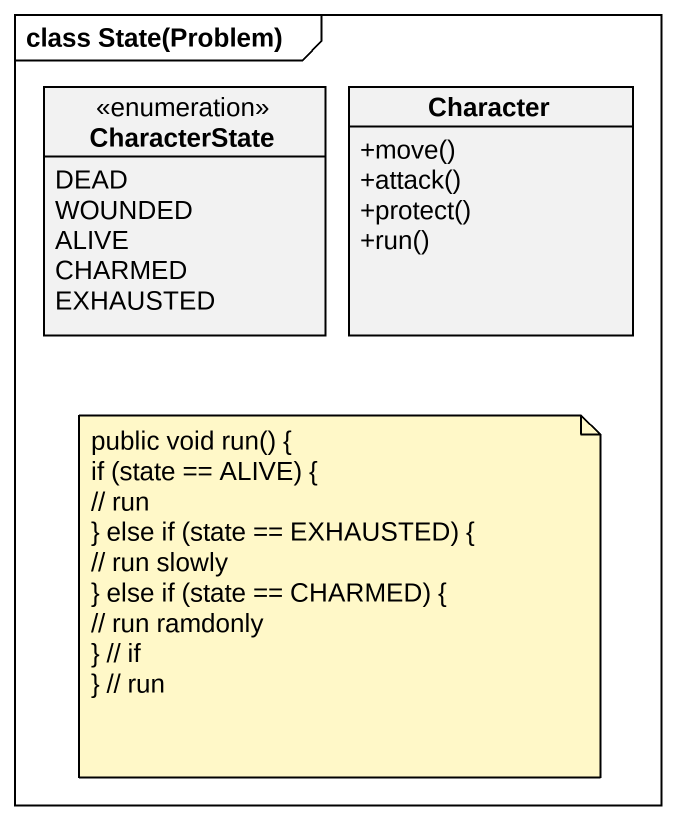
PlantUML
@startuml
mainframe class State(Problem)
hide circle
hide empty members
skinparam classAttributeIconSize 0
enum CharacterState {
  DEAD
  WOUNDED
  ALIVE
  CHARMED
  EXHAUSTED
}
class Character {
  +move()
  +attack()
  +protect()
  +run()
}
note as N1
  public void run() {
  if (state == ALIVE) {
  // run
  ~} else if (state == EXHAUSTED) {
  // run slowly
  ~} else if (state == CHARMED) {
  // run ramdonly
  ~} // if
  ~} // run
end note
@enduml
